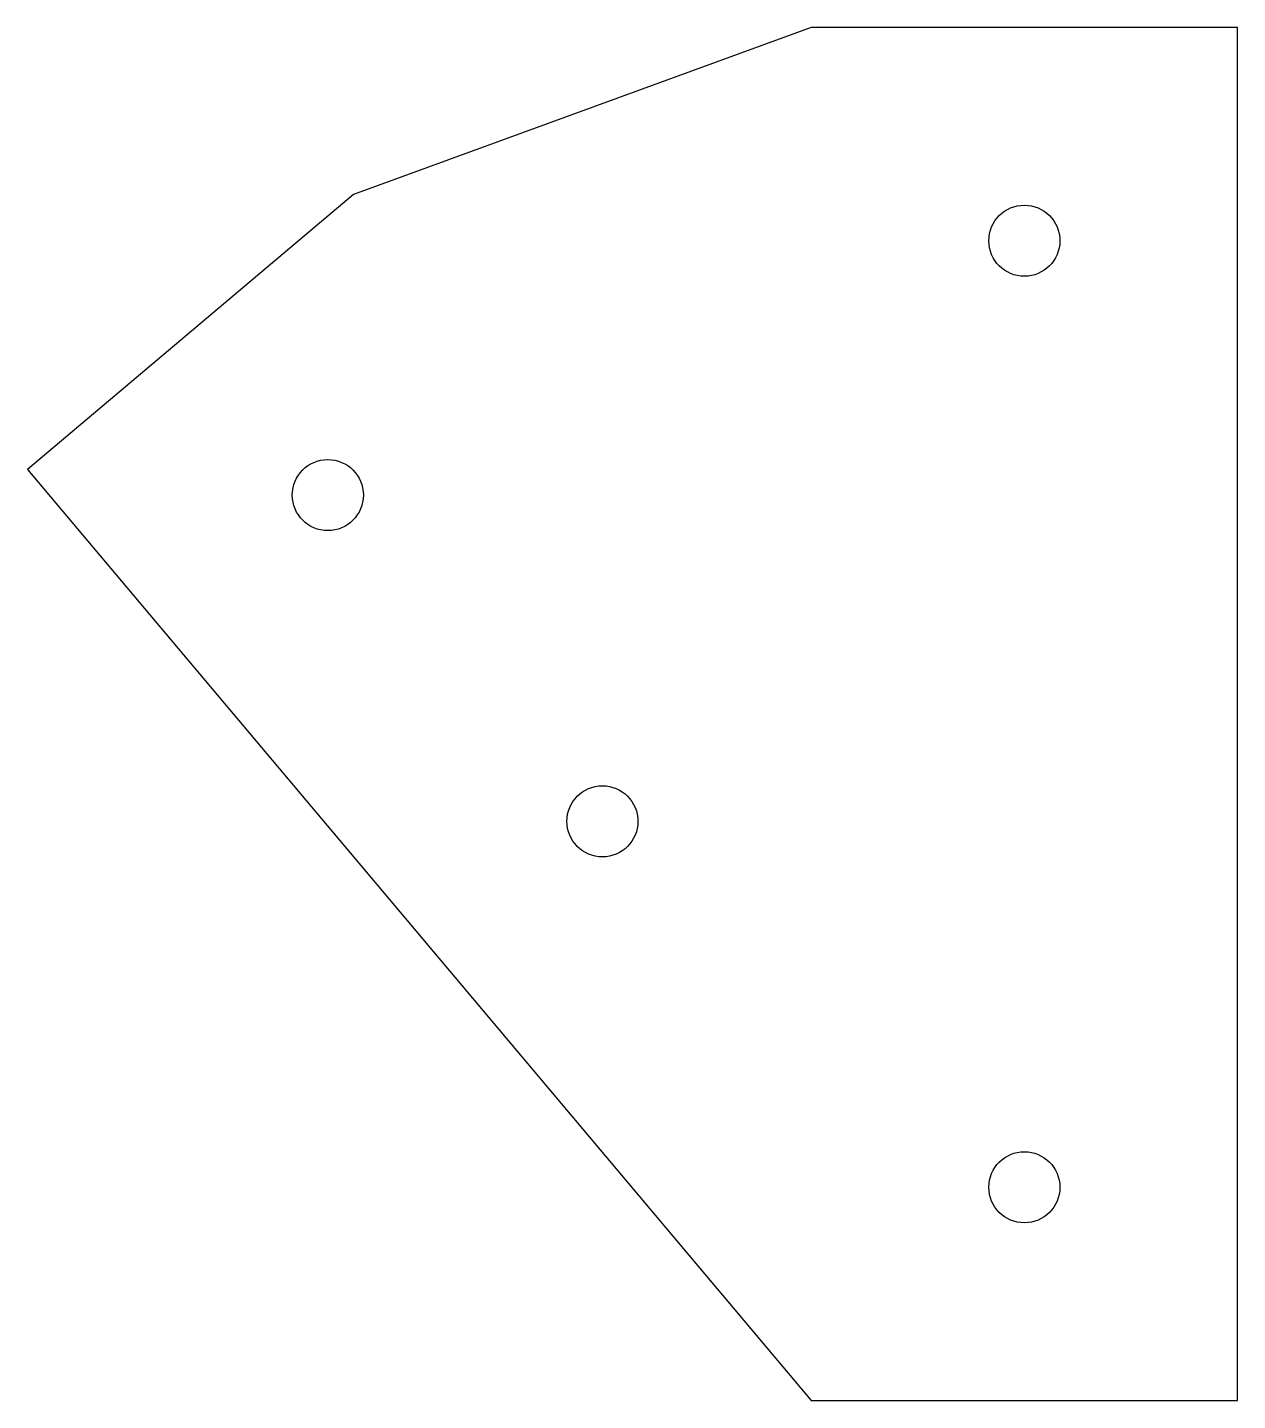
# Model space of a CAD drawing. Header units: millimetres. Extents: x 999.8 to 1085, y 3059.4 to 3156.
import ezdxf

# ---------------------------------------------------------------- set-up
doc = ezdxf.new("R2010")
doc.units = ezdxf.units.MM
doc.layers.get('0').update_dxf_attribs({"linetype": 'CONTINUOUS'})

msp = doc.modelspace()

# ---------------------------------------------------------------- linework, layer by layer
msp.add_lwpolyline([(999.846, 3124.921), (1055, 3059.426), (1085, 3059.426), (1085, 3156), (1055, 3156), (1022.793, 3144.246)], close=True)
for centre in [(1070, 3141), (1020.982, 3123.11), (1040.306, 3100.163), (1070, 3074.426)]:
    msp.add_circle(centre, 2.5)

doc.saveas('drawing.dxf')
